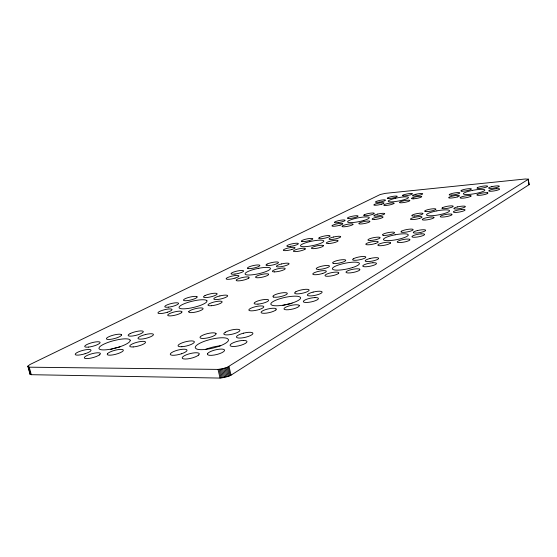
<?xml version="1.0" encoding="UTF-8"?>
<svg xmlns="http://www.w3.org/2000/svg" width="557" height="557" viewBox="0 0 557 557"><rect width="100%" height="100%" fill="white"/><g stroke="black" fill="none" stroke-linecap="round" stroke-linejoin="round"><path stroke-width="0.84" d="M30.05 373.475L30.064 374.276L31.289 374.694L220.05 378.078L228.092 376.441L231.037 375.16L529.032 184.722L528.899 184.27M27.85 366.304L29.827 364.591L380.194 194.525L385.395 193.356L525.432 178.978L528.335 179.257L227.152 367.355L222.584 368.755L218.017 369.402L29.215 367.188L27.85 366.304L30.064 374.276M282.336 305.584L284.599 304.937A15.192 3.767 -12.3 0 1 291.436 303.635M119.943 346.934L115.94 347.833A16.139 3.934 -14.9 0 0 110.46 349.511M29.215 367.188L31.289 374.694M28.679 367.105L30.753 374.603M27.989 366.012L30.343 374.464M222.584 368.755L224.61 377.444M221.394 368.992L223.42 377.681M220.217 369.187L222.243 377.876M219.089 369.319L221.115 378.008M218.017 369.402L220.05 378.078M229.031 366.492L231.037 375.16M228.14 366.931L230.145 375.606M227.152 367.355L229.164 376.031M226.079 367.759L228.092 376.441M224.951 368.128L226.971 376.811M223.782 368.462L225.801 377.152M528.259 179.152L529.136 184.59M528.217 179.507L529.032 184.722M528.085 179.069L528.67 182.78M205.526 349.371A17.051 4.63 -13.7 0 1 207.852 348.536L212.001 347.317A17.051 4.63 -13.7 0 1 220.356 345.806M206.905 300.731L206.898 301.581A14.385 3.175 -13.4 0 1 194.651 307.158L190.947 307.986A14.385 3.175 -13.4 0 1 179.069 307.77L179.187 306.893A14.385 3.175 -13.4 0 1 191.455 301.4L195.061 300.599A14.385 3.175 -13.4 0 1 206.905 300.731M216.039 333.573L216.025 334.137A8.264 2.103 -13.6 0 1 208.979 337.577A8.264 2.103 -13.6 0 1 200.548 338.113L200.047 337.674A8.264 2.103 -13.6 0 1 207.12 333.699A8.264 2.103 -13.6 0 1 216.039 333.573M207.483 353.772L207.441 354.426A8.835 2.409 -13.7 0 0 217.049 354.44A8.835 2.409 -13.7 0 0 224.513 349.984L223.935 349.49A8.835 2.409 -13.7 0 0 214.932 350.005A8.835 2.409 -13.7 0 0 207.483 353.772M197.081 296.86L197.032 297.278A6.997 1.504 -13.4 0 1 190.967 299.938A6.997 1.504 -13.4 0 1 183.907 300.536L183.511 300.23A6.997 1.504 -13.4 0 1 189.638 297.173A6.997 1.504 -13.4 0 1 197.081 296.86M188.802 311.6L188.739 312.066A7.401 1.685 -13.4 0 0 196.656 311.829A7.401 1.685 -13.4 0 0 203.075 308.467L202.623 308.132A7.401 1.685 -13.4 0 0 195.173 308.731A7.401 1.685 -13.4 0 0 188.802 311.6M130.22 340.292L129.892 341.399A16.167 3.822 -14.8 0 1 115.188 348.167L111.052 349.093A16.167 3.822 -14.8 0 1 98.93 348.341L99.383 347.199A16.167 3.822 -14.8 0 1 114.081 340.557L118.084 339.659A16.167 3.822 -14.8 0 1 130.22 340.292M121.565 334.903L121.363 335.432A7.833 1.796 -14.7 0 1 114.136 338.642A7.833 1.796 -14.7 0 1 106.665 339.143L106.38 338.733A7.833 1.796 -14.7 0 1 113.816 335.015A7.833 1.796 -14.7 0 1 121.565 334.903M107.466 353.723L107.223 354.336A8.341 2.033 -14.9 0 0 115.473 354.343A8.341 2.033 -14.9 0 0 123.376 350.207L123.034 349.754A8.341 2.033 -14.9 0 0 115.125 350.228A8.341 2.033 -14.9 0 0 107.466 353.723M470.999 196.064L470.616 196.37A5.556 0.947 -10 0 1 463.41 198.111A5.556 0.947 -10 0 1 460.555 197.331L461.293 196.99A5.556 0.947 -10 0 1 467.741 195.604A5.556 0.947 -10 0 1 470.999 196.064M477.419 187.66L477.057 187.946A5.375 0.877 -9.9 0 0 480.287 188.343A5.375 0.877 -9.9 0 0 486.526 186.999L487.215 186.679A5.375 0.877 -9.9 0 0 484.325 186.003A5.375 0.877 -9.9 0 0 477.419 187.66M433.896 217.717L433.43 218.079A5.967 1.114 -10.3 0 1 425.59 220.001A5.967 1.114 -10.3 0 1 422.826 218.978L423.661 218.581A5.967 1.114 -10.3 0 1 430.638 217.07A5.967 1.114 -10.3 0 1 433.896 217.717M442.411 207.74L441.973 208.074A5.758 1.023 -10.2 0 0 445.217 208.631A5.758 1.023 -10.2 0 0 451.957 207.176L452.737 206.807A5.758 1.023 -10.2 0 0 449.903 205.93A5.758 1.023 -10.2 0 0 442.411 207.74M390.366 243.131L389.796 243.562A6.461 1.316 -10.8 0 1 381.19 245.693A6.461 1.316 -10.8 0 1 378.586 244.349L379.547 243.889A6.461 1.316 -10.8 0 1 387.15 242.239A6.461 1.316 -10.8 0 1 390.366 243.131M401.618 231.141L401.089 231.531A6.204 1.205 -10.5 0 0 404.305 232.311A6.204 1.205 -10.5 0 0 411.63 230.716L412.521 230.292A6.204 1.205 -10.5 0 0 409.799 229.136A6.204 1.205 -10.5 0 0 401.618 231.141M338.572 273.348L337.855 273.877A7.06 1.58 -11.5 0 1 328.331 276.272A7.06 1.58 -11.5 0 1 325.998 274.497L327.126 273.953A7.06 1.58 -11.5 0 1 335.474 272.129A7.06 1.58 -11.5 0 1 338.572 273.348M353.472 258.74L352.818 259.214A6.74 1.441 -11.1 0 0 355.951 260.279A6.74 1.441 -11.1 0 0 363.965 258.532L365.002 258.023A6.74 1.441 -11.1 0 0 362.482 256.505A6.74 1.441 -11.1 0 0 353.472 258.74M275.91 309.922L275.005 310.569A7.819 1.922 -12.5 0 1 264.338 313.299A7.819 1.922 -12.5 0 1 262.458 310.945L263.802 310.284A7.819 1.922 -12.5 0 1 273.062 308.251A7.819 1.922 -12.5 0 1 275.91 309.922M295.802 291.819L294.98 292.397A7.415 1.741 -12 0 0 297.925 293.859A7.415 1.741 -12 0 0 306.775 291.91L308 291.311A7.415 1.741 -12 0 0 305.814 289.299A7.415 1.741 -12 0 0 295.802 291.819M198.571 355.067L197.401 355.881A8.821 2.374 -14.1 0 1 185.293 359.042A8.821 2.374 -14.1 0 1 184.144 355.86L185.78 355.046A8.821 2.374 -14.1 0 1 196.168 352.748A8.821 2.374 -14.1 0 1 198.571 355.067M225.453 332.167L224.408 332.891A8.278 2.131 -13.2 0 0 227.005 334.903A8.278 2.131 -13.2 0 0 236.878 332.71L238.354 331.972A8.278 2.131 -13.2 0 0 236.732 329.278A8.278 2.131 -13.2 0 0 225.453 332.167M393.931 203.437L393.472 203.737A5.25 0.87 -10.8 0 1 386.488 205.408A5.25 0.87 -10.8 0 1 384.33 204.614L385.11 204.28A5.25 0.87 -10.8 0 1 391.293 202.957A5.25 0.87 -10.8 0 1 393.931 203.437M403.01 195.131L402.579 195.416A5.083 0.808 -10.7 0 0 405.224 195.834A5.083 0.808 -10.7 0 0 411.212 194.546L411.943 194.233A5.083 0.808 -10.7 0 0 409.708 193.544A5.083 0.808 -10.7 0 0 403.01 195.131M352.866 224.555L352.316 224.91A5.64 1.01 -11.2 0 1 344.741 226.741A5.64 1.01 -11.2 0 1 342.75 225.717L343.634 225.334A5.64 1.01 -11.2 0 1 350.297 223.9A5.64 1.01 -11.2 0 1 352.866 224.555M364.299 214.779L363.784 215.106A5.438 0.933 -11 0 0 366.374 215.684A5.438 0.933 -11 0 0 372.821 214.299L373.643 213.937A5.438 0.933 -11 0 0 371.54 213.046A5.438 0.933 -11 0 0 364.299 214.779M305.076 249.139L304.407 249.557A6.099 1.177 -11.8 0 1 296.129 251.583A6.099 1.177 -11.8 0 1 294.388 250.26L295.405 249.821A6.099 1.177 -11.8 0 1 302.632 248.255A6.099 1.177 -11.8 0 1 305.076 249.139M319.516 237.512L318.903 237.895A5.855 1.086 -11.5 0 0 321.389 238.675A5.855 1.086 -11.5 0 0 328.365 237.164L329.305 236.746A5.855 1.086 -11.5 0 0 327.398 235.604A5.855 1.086 -11.5 0 0 319.516 237.512M248.749 278.103L247.935 278.604A6.67 1.393 -12.6 0 1 238.807 280.86A6.67 1.393 -12.6 0 1 237.442 279.154L238.619 278.632A6.67 1.393 -12.6 0 1 246.521 276.913A6.67 1.393 -12.6 0 1 248.749 278.103M267.123 264.088L266.378 264.547A6.364 1.281 -12.2 0 0 268.69 265.592A6.364 1.281 -12.2 0 0 276.293 263.934L277.379 263.454A6.364 1.281 -12.2 0 0 275.771 261.971A6.364 1.281 -12.2 0 0 267.123 264.088M181.38 312.749L180.371 313.361A7.387 1.664 -13.7 0 1 170.212 315.91A7.387 1.664 -13.7 0 1 169.405 313.682L170.797 313.062A7.387 1.664 -13.7 0 1 179.507 311.161A7.387 1.664 -13.7 0 1 181.38 312.749M205.004 295.614L204.085 296.164A7.004 1.518 -13.1 0 0 206.111 297.563A7.004 1.518 -13.1 0 0 214.459 295.739L215.733 295.168A7.004 1.518 -13.1 0 0 214.57 293.247A7.004 1.518 -13.1 0 0 205.004 295.614M99.376 354.927L98.102 355.686A8.348 2.005 -15.2 0 1 86.641 358.611A8.348 2.005 -15.2 0 1 86.69 355.658L88.361 354.913A8.348 2.005 -15.2 0 1 98.067 352.769A8.348 2.005 -15.2 0 1 99.376 354.927M130.164 333.594L129.022 334.27A7.833 1.824 -14.4 0 0 130.582 336.156A7.833 1.824 -14.4 0 0 139.835 334.116L141.36 333.427A7.833 1.824 -14.4 0 0 140.872 330.9A7.833 1.824 -14.4 0 0 130.164 333.594M181.526 353.758L179.368 354.398A8.647 2.27 -14.2 0 1 170.268 354.412A8.647 2.27 -14.2 0 1 177.934 350.088L180.106 349.608A8.647 2.27 -14.2 0 1 186.999 350.081A8.647 2.27 -14.2 0 1 181.526 353.758M243.451 333.183L241.404 333.789A8.446 2.228 -13.1 0 0 236.544 337.277A8.446 2.228 -13.1 0 0 243.799 337.639L245.964 337.159A8.446 2.228 -13.1 0 0 252.843 333.065A8.446 2.228 -13.1 0 0 243.451 333.183M217.954 346.649L213.672 347.902A17.086 4.498 -13.7 0 1 196.252 348.821L195.298 347.853A17.086 4.498 -13.7 0 1 206.013 340.71L210.17 339.498A17.086 4.498 -13.7 0 1 227.305 338.517L228.384 339.436A17.086 4.498 -13.7 0 1 217.954 346.649M259.444 309.441L257.557 309.984A7.673 1.845 -12.7 0 1 248.923 310.263A7.673 1.845 -12.7 0 1 255.099 306.782L257.035 306.35A7.673 1.845 -12.7 0 1 263.705 306.51A7.673 1.845 -12.7 0 1 259.444 309.441M85.11 353.716L83.042 354.308A8.195 1.922 -15.2 0 1 75.188 354.315A8.195 1.922 -15.2 0 1 83.202 350.297L85.235 349.852A8.195 1.922 -15.2 0 1 91.035 350.297A8.195 1.922 -15.2 0 1 85.11 353.716M313.118 292.091L311.314 292.606A7.554 1.81 -11.8 0 0 307.534 295.391A7.554 1.81 -11.8 0 0 314.482 295.468L316.418 295.036A7.554 1.81 -11.8 0 0 321.974 291.736A7.554 1.81 -11.8 0 0 313.118 292.091M145.335 334.569L143.365 335.133A7.979 1.901 -14.3 0 0 137.997 338.384A7.979 1.901 -14.3 0 0 144.117 338.733L146.15 338.28A7.979 1.901 -14.3 0 0 153.46 334.465A7.979 1.901 -14.3 0 0 145.335 334.569M292.181 303.022L288.435 304.094A15.22 3.655 -12.2 0 1 272.164 305.292L271.022 304.588A15.22 3.655 -12.2 0 1 279.419 298.872L283.067 297.835A15.22 3.655 -12.2 0 1 299.081 296.603L300.32 297.264A15.22 3.655 -12.2 0 1 292.181 303.022M370.043 258.504L368.442 258.956A6.865 1.49 -10.9 0 0 365.441 261.226A6.865 1.49 -10.9 0 0 372.069 261.108L373.824 260.725A6.865 1.49 -10.9 0 0 378.398 258.002A6.865 1.49 -10.9 0 0 370.043 258.504M322.775 273.417L321.104 273.891A6.935 1.525 -11.7 0 1 312.93 274.336A6.935 1.525 -11.7 0 1 318.005 271.475L319.76 271.085A6.935 1.525 -11.7 0 1 326.165 271.029A6.935 1.525 -11.7 0 1 322.775 273.417M219.869 295.927L218.128 296.415A7.123 1.574 -13 0 0 213.853 299.053A7.123 1.574 -13 0 0 219.827 299.144L221.651 298.74A7.123 1.574 -13 0 0 227.639 295.614A7.123 1.574 -13 0 0 219.869 295.927M167.323 312.254L165.506 312.769A7.269 1.601 -13.8 0 1 157.937 313.006A7.269 1.601 -13.8 0 1 164.489 309.727L166.32 309.323A7.269 1.601 -13.8 0 1 172.036 309.49A7.269 1.601 -13.8 0 1 167.323 312.254M352.504 267.569L349.176 268.502A13.793 3.015 -11.3 0 1 333.949 269.86L332.703 269.344A13.793 3.015 -11.3 0 1 339.408 264.672L342.666 263.774A13.793 3.015 -11.3 0 1 357.657 262.389L358.98 262.876A13.793 3.015 -11.3 0 1 352.504 267.569M417.444 230.556L415.995 230.953A6.308 1.246 -10.4 0 0 413.586 232.84A6.308 1.246 -10.4 0 0 419.894 232.582L421.489 232.234A6.308 1.246 -10.4 0 0 425.332 229.95A6.308 1.246 -10.4 0 0 417.444 230.556M375.265 243.576L373.768 243.987A6.35 1.274 -11 0 1 366.026 244.544A6.35 1.274 -11 0 1 370.273 242.149L371.874 241.801A6.35 1.274 -11 0 1 378.001 241.592A6.35 1.274 -11 0 1 375.265 243.576M281.557 263.941L280.004 264.366A6.468 1.323 -12.1 0 0 276.544 266.545A6.468 1.323 -12.1 0 0 282.315 266.462L283.979 266.1A6.468 1.323 -12.1 0 0 288.979 263.489A6.468 1.323 -12.1 0 0 281.557 263.941M235.054 278.103L233.432 278.549A6.559 1.344 -12.7 0 1 226.177 278.946A6.559 1.344 -12.7 0 1 231.635 276.209L233.299 275.847A6.559 1.344 -12.7 0 1 238.869 275.819A6.559 1.344 -12.7 0 1 235.054 278.103M419.484 218.428L418.126 218.797A5.869 1.079 -10.5 0 1 410.781 219.423A5.869 1.079 -10.5 0 1 414.394 217.383L415.863 217.07A5.869 1.079 -10.5 0 1 421.719 216.764A5.869 1.079 -10.5 0 1 419.484 218.428M333.469 237.038L332.056 237.421A5.946 1.121 -11.4 0 0 329.222 239.245A5.946 1.121 -11.4 0 0 334.785 239.037L336.31 238.702A5.946 1.121 -11.4 0 0 340.543 236.495A5.946 1.121 -11.4 0 0 333.469 237.038M291.812 249.487L290.35 249.884A6.009 1.142 -11.9 0 1 283.416 250.378A6.009 1.142 -11.9 0 1 288.032 248.074L289.549 247.74A6.009 1.142 -11.9 0 1 294.945 247.58A6.009 1.142 -11.9 0 1 291.812 249.487M457.513 206.912L456.204 207.274A5.849 1.051 -10 0 0 454.233 208.854A5.849 1.051 -10 0 0 460.235 208.506L461.704 208.193A5.849 1.051 -10 0 0 464.977 206.25A5.849 1.051 -10 0 0 457.513 206.912M340.069 225.153L338.74 225.508A5.556 0.982 -11.3 0 1 332.111 226.072A5.556 0.982 -11.3 0 1 336.059 224.095L337.465 223.789A5.556 0.982 -11.3 0 1 342.68 223.531A5.556 0.982 -11.3 0 1 340.069 225.153M491.838 186.665L490.633 186.985A5.459 0.905 -9.8 0 0 489.011 188.336A5.459 0.905 -9.8 0 0 494.734 187.925L496.092 187.632A5.459 0.905 -9.8 0 0 498.905 185.961A5.459 0.905 -9.8 0 0 491.838 186.665M457.234 196.948L455.995 197.282A5.473 0.926 -10.1 0 1 449.026 197.958A5.473 0.926 -10.1 0 1 452.131 196.203L453.489 195.911A5.473 0.926 -10.1 0 1 459.086 195.535A5.473 0.926 -10.1 0 1 457.234 196.948M309.748 241.634L306.893 242.399A11.948 2.263 -11.7 0 0 300.655 246.152L301.643 246.528A11.948 2.263 -11.7 0 0 314.587 245.191L317.504 244.412A11.948 2.263 -11.7 0 0 323.575 240.645L322.531 240.29A11.948 2.263 -11.7 0 0 309.748 241.634M377.743 214.076L376.462 214.424A5.514 0.961 -10.9 0 0 374.102 215.977A5.514 0.961 -10.9 0 0 379.456 215.67L380.856 215.371A5.514 0.961 -10.9 0 0 384.49 213.477A5.514 0.961 -10.9 0 0 377.743 214.076M381.601 204.21L380.382 204.53A5.18 0.849 -10.9 0 1 374.046 205.143A5.18 0.849 -10.9 0 1 377.465 203.43L378.767 203.145A5.18 0.849 -10.9 0 1 383.794 202.818A5.18 0.849 -10.9 0 1 381.601 204.21M363.867 220.44L361.214 221.143A11.07 1.943 -11.1 0 1 348.947 222.522L347.902 222.243A11.07 1.943 -11.1 0 1 353.11 219.047L355.714 218.365A11.07 1.943 -11.1 0 1 367.836 216.979L368.929 217.244A11.07 1.943 -11.1 0 1 363.867 220.44M415.961 194.261L414.784 194.574A5.152 0.829 -10.5 0 0 412.807 195.904A5.152 0.829 -10.5 0 0 417.945 195.542L419.247 195.263A5.152 0.829 -10.5 0 0 422.401 193.62A5.152 0.829 -10.5 0 0 415.961 194.261M395.4 198.278L393.005 198.898A10.332 1.678 -10.7 0 0 388.605 201.641L389.684 201.85A10.332 1.678 -10.7 0 0 401.332 200.443L403.769 199.81A10.332 1.678 -10.7 0 0 408.03 197.067L406.909 196.872A10.332 1.678 -10.7 0 0 395.4 198.278M395.108 234.803L391.954 235.5A12.658 2.52 -10.7 0 0 383.439 239.594L384.017 240.151A12.658 2.52 -10.7 0 0 396.612 239.649L399.842 238.939A12.658 2.52 -10.7 0 0 408.281 234.796L407.627 234.26A12.658 2.52 -10.7 0 0 395.108 234.803M258.789 268.265L255.51 268.982A13.027 2.667 -12.4 0 0 245.087 273.605L245.212 274.288A13.027 2.667 -12.4 0 0 256.728 274.135L260.091 273.396A13.027 2.667 -12.4 0 0 270.472 268.711L270.263 268.049A13.027 2.667 -12.4 0 0 258.789 268.265M472.608 190.362L469.927 190.947A10.931 1.824 -10 0 0 463.424 193.996L464.148 194.344A10.931 1.824 -10 0 0 475.594 193.523L478.338 192.924A10.931 1.824 -10 0 0 484.757 189.846L483.984 189.512A10.931 1.824 -10 0 0 472.608 190.362M436.848 210.866L433.952 211.5A11.718 2.131 -10.2 0 0 426.551 215.016L427.219 215.455A11.718 2.131 -10.2 0 0 439.222 214.765L442.188 214.111A11.718 2.131 -10.2 0 0 449.506 210.567L448.775 210.149A11.718 2.131 -10.2 0 0 436.848 210.866M379.324 202.135L378.099 202.288A5.104 0.822 -10.9 0 1 376.066 201.537A5.104 0.822 -10.9 0 1 382.84 199.928L383.898 199.852A5.104 0.822 -10.9 0 1 384.894 200.673A5.104 0.822 -10.9 0 1 379.324 202.135M496.196 188.746L494.818 188.914A5.549 0.933 -9.7 0 0 489.109 190.452A5.549 0.933 -9.7 0 0 490.898 191.26L492.151 191.176A5.549 0.933 -9.7 0 0 499.274 189.457A5.549 0.933 -9.7 0 0 496.196 188.746M338.301 222.584L337.013 222.73A5.466 0.947 -11.3 0 1 335.14 221.777A5.466 0.947 -11.3 0 1 342.471 220.015L343.572 219.952A5.466 0.947 -11.3 0 1 344.372 220.969A5.466 0.947 -11.3 0 1 338.301 222.584M461.579 209.536L460.11 209.704A5.953 1.093 -10 0 0 453.871 211.416A5.953 1.093 -10 0 0 455.549 212.44L456.865 212.363A5.953 1.093 -10 0 0 464.608 210.476A5.953 1.093 -10 0 0 461.579 209.536M290.754 246.285L289.396 246.431A5.897 1.1 -11.9 0 1 287.767 245.205A5.897 1.1 -11.9 0 1 295.753 243.263L296.895 243.228A5.897 1.1 -11.9 0 1 297.417 244.488A5.897 1.1 -11.9 0 1 290.754 246.285M421.043 233.877L419.484 234.044A6.433 1.295 -10.4 0 0 412.598 235.959A6.433 1.295 -10.4 0 0 414.102 237.268L415.48 237.212A6.433 1.295 -10.4 0 0 423.968 235.124A6.433 1.295 -10.4 0 0 421.043 233.877M234.991 274.072L233.557 274.211A6.433 1.295 -12.6 0 1 232.283 272.631A6.433 1.295 -12.6 0 1 241.056 270.479L242.232 270.465A6.433 1.295 -12.6 0 1 242.365 272.053A6.433 1.295 -12.6 0 1 234.991 274.072M372.932 262.758L371.268 262.911A7.011 1.553 -11 0 0 363.603 265.097A7.011 1.553 -11 0 0 364.828 266.768L366.276 266.747A7.011 1.553 -11 0 0 375.662 264.408A7.011 1.553 -11 0 0 372.932 262.758M168.68 307.13L167.163 307.255A7.102 1.532 -13.6 0 1 166.418 305.208A7.102 1.532 -13.6 0 1 176.137 302.785L177.342 302.813A7.102 1.532 -13.6 0 1 176.931 304.825A7.102 1.532 -13.6 0 1 168.68 307.13M314.914 297.598L313.125 297.737A7.735 1.894 -11.9 0 0 304.491 300.258A7.735 1.894 -11.9 0 0 305.285 302.437L306.81 302.465A7.735 1.894 -11.9 0 0 317.288 299.798A7.735 1.894 -11.9 0 0 314.914 297.598M88.514 347.095L86.906 347.192A7.986 1.838 -15 0 1 86.941 344.511A7.986 1.838 -15 0 1 97.844 341.747L99.069 341.831A7.986 1.838 -15 0 1 97.865 344.428A7.986 1.838 -15 0 1 88.514 347.095M243.562 340.445L241.641 340.557A8.675 2.346 -13.3 0 0 231.768 343.509A8.675 2.346 -13.3 0 0 231.886 346.405L233.474 346.503A8.675 2.346 -13.3 0 0 245.345 343.425A8.675 2.346 -13.3 0 0 243.562 340.445M487.472 192.785L486.741 192.694A5.591 0.954 -9.8 0 0 480.273 193.481A5.591 0.954 -9.8 0 0 476.924 195.061L477.293 195.242A5.591 0.954 -9.8 0 0 484.513 194.553A5.591 0.954 -9.8 0 0 487.472 192.785M461.899 191.183L461.238 191.093A5.347 0.877 -10.1 0 1 464.19 189.436A5.347 0.877 -10.1 0 1 471.02 188.746L471.361 188.914A5.347 0.877 -10.1 0 1 468.089 190.417A5.347 0.877 -10.1 0 1 461.899 191.183M409.597 200.318L409.005 200.221A5.278 0.87 -10.7 0 0 403.059 200.952A5.278 0.87 -10.7 0 0 399.494 202.49L399.738 202.678A5.278 0.87 -10.7 0 0 406.297 202.045A5.278 0.87 -10.7 0 0 409.597 200.318M388.048 198.508L387.505 198.417A5.062 0.808 -10.8 0 1 390.763 196.788A5.062 0.808 -10.8 0 1 396.995 196.161L397.225 196.329A5.062 0.808 -10.8 0 1 393.75 197.798A5.062 0.808 -10.8 0 1 388.048 198.508M451.671 214.194L450.933 214.055A6.002 1.114 -10.1 0 0 444.068 214.842A6.002 1.114 -10.1 0 0 440.253 216.666L440.594 216.896A6.002 1.114 -10.1 0 0 448.218 216.248A6.002 1.114 -10.1 0 0 451.671 214.194M425.625 211.576L424.963 211.451A5.723 1.017 -10.3 0 1 428.382 209.529A5.723 1.017 -10.3 0 1 435.574 208.882L435.887 209.091A5.723 1.017 -10.3 0 1 432.169 210.811A5.723 1.017 -10.3 0 1 425.625 211.576M369.702 221.213L369.124 221.073A5.661 1.017 -11.1 0 0 362.851 221.797A5.661 1.017 -11.1 0 0 358.805 223.566L359.007 223.796A5.661 1.017 -11.1 0 0 365.879 223.218A5.661 1.017 -11.1 0 0 369.702 221.213M348.153 218.448L347.624 218.323A5.417 0.926 -11.2 0 1 351.376 216.45A5.417 0.926 -11.2 0 1 357.886 215.865L358.081 216.067A5.417 0.926 -11.2 0 1 354.155 217.745A5.417 0.926 -11.2 0 1 348.153 218.448M409.653 239.308L408.929 239.127A6.496 1.323 -10.6 0 0 401.611 239.893A6.496 1.323 -10.6 0 0 397.218 242.017L397.51 242.309A6.496 1.323 -10.6 0 0 405.58 241.745A6.496 1.323 -10.6 0 0 409.653 239.308M383.341 235.353L382.687 235.179A6.169 1.198 -10.8 0 1 386.697 232.93A6.169 1.198 -10.8 0 1 394.272 232.346L394.551 232.603A6.169 1.198 -10.8 0 1 390.29 234.601A6.169 1.198 -10.8 0 1 383.341 235.353M323.269 245.533L322.712 245.345A6.12 1.191 -11.6 0 0 316.077 246.055A6.12 1.191 -11.6 0 0 311.44 248.095L311.579 248.387A6.12 1.191 -11.6 0 0 318.785 247.879A6.12 1.191 -11.6 0 0 323.269 245.533M301.998 241.515L301.497 241.348A5.835 1.079 -11.7 0 1 305.856 239.169A5.835 1.079 -11.7 0 1 312.672 238.64L312.811 238.904A5.835 1.079 -11.7 0 1 308.327 240.833A5.835 1.079 -11.7 0 1 301.998 241.515M359.662 269.184L358.952 268.934A7.088 1.594 -11.2 0 0 351.14 269.658A7.088 1.594 -11.2 0 0 345.994 272.178L346.224 272.561A7.088 1.594 -11.2 0 0 354.774 272.108A7.088 1.594 -11.2 0 0 359.662 269.184M333.413 263.412L332.787 263.176A6.712 1.427 -11.4 0 1 337.542 260.502A6.712 1.427 -11.4 0 1 345.549 260.008L345.765 260.342A6.712 1.427 -11.4 0 1 340.807 262.695A6.712 1.427 -11.4 0 1 333.413 263.412M268.537 274.183L268.021 273.94A6.684 1.406 -12.4 0 0 260.996 274.601A6.684 1.406 -12.4 0 0 255.6 277.003L255.656 277.372A6.684 1.406 -12.4 0 0 263.217 276.968A6.684 1.406 -12.4 0 0 268.537 274.183M247.983 268.509L247.524 268.279A6.35 1.267 -12.4 0 1 252.655 265.717A6.35 1.267 -12.4 0 1 259.778 265.278L259.841 265.605A6.35 1.267 -12.4 0 1 254.66 267.854A6.35 1.267 -12.4 0 1 247.983 268.509M299.179 305.347L298.51 304.992A7.84 1.943 -12.2 0 0 290.134 305.64A7.84 1.943 -12.2 0 0 284.007 308.689L284.133 309.184A7.84 1.943 -12.2 0 0 293.205 308.912A7.84 1.943 -12.2 0 0 299.179 305.347M273.578 297.055L272.993 296.735A7.387 1.72 -12.3 0 1 278.744 293.504A7.387 1.72 -12.3 0 1 287.189 293.156L287.315 293.588A7.387 1.72 -12.3 0 1 281.466 296.408A7.387 1.72 -12.3 0 1 273.578 297.055M318.639 269.414A6.788 1.462 -11.6 0 0 329.424 266.392A6.788 1.462 -11.6 0 0 320.477 266.504A6.788 1.462 -11.6 0 0 318.639 269.414M274.594 271.893A6.6 1.379 -12.1 0 0 285.163 268.927A6.6 1.379 -12.1 0 0 276.711 269.066A6.6 1.379 -12.1 0 0 274.594 271.893M181.867 346.719A8.411 2.158 -14 0 0 194.386 342.019A8.411 2.158 -14 0 0 182.383 342.757A8.411 2.158 -14 0 0 181.867 346.719M257.968 304.115A7.492 1.768 -12.6 0 0 268.697 300.195A7.492 1.768 -12.6 0 0 257.466 301.1A7.492 1.768 -12.6 0 0 257.968 304.115M370.509 240.492A6.231 1.225 -10.9 0 0 380.146 237.804A6.231 1.225 -10.9 0 0 371.498 238.152A6.231 1.225 -10.9 0 0 370.509 240.492M451.769 195.103A5.382 0.891 -10.2 0 0 459.776 192.938A5.382 0.891 -10.2 0 0 451.887 193.509A5.382 0.891 -10.2 0 0 451.769 195.103M414.283 216.039A5.772 1.044 -10.5 0 0 423.035 213.644A5.772 1.044 -10.5 0 0 414.77 214.125A5.772 1.044 -10.5 0 0 414.283 216.039M133.179 346.941A8.188 1.991 -14.6 0 0 145.544 342.381A8.188 1.991 -14.6 0 0 134.16 343.161A8.188 1.991 -14.6 0 0 133.179 346.941M374.346 219.493A5.612 0.996 -10.9 0 0 383.07 217.153A5.612 0.996 -10.9 0 0 375.348 217.564A5.612 0.996 -10.9 0 0 374.346 219.493M328.512 243.562A6.057 1.163 -11.4 0 0 338.092 240.951A6.057 1.163 -11.4 0 0 330.057 241.23A6.057 1.163 -11.4 0 0 328.512 243.562M413.754 198.8A5.236 0.856 -10.5 0 0 421.753 196.691A5.236 0.856 -10.5 0 0 414.338 197.192A5.236 0.856 -10.5 0 0 413.754 198.8M211.563 305.709A7.283 1.643 -13.2 0 0 222.18 301.88A7.283 1.643 -13.2 0 0 211.479 302.799A7.283 1.643 -13.2 0 0 211.563 305.709"/></g></svg>
